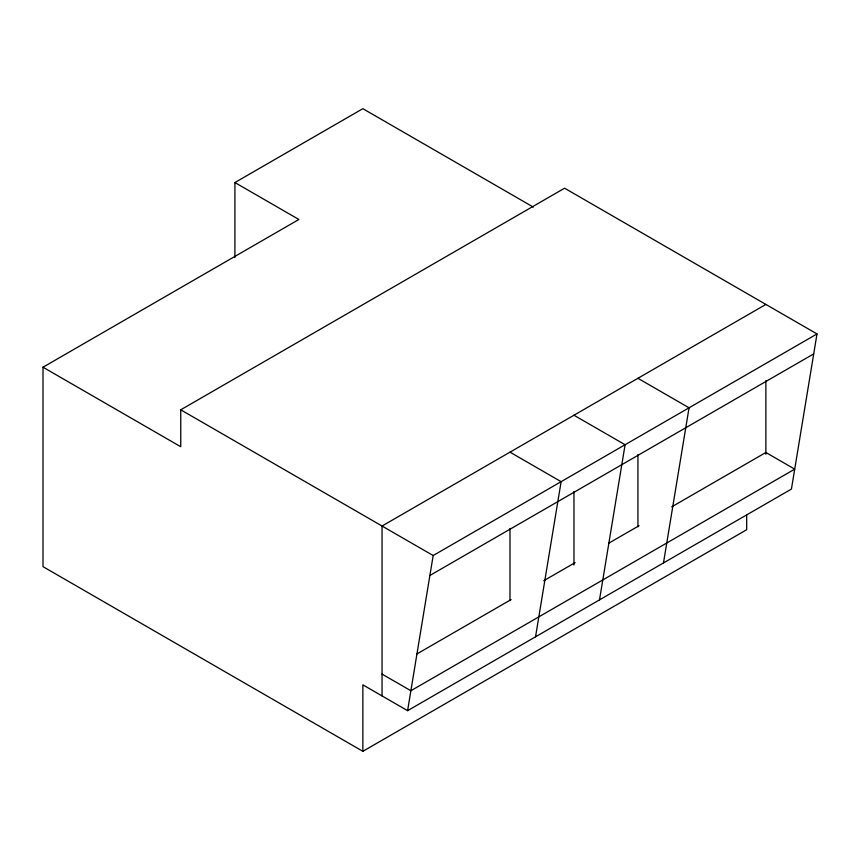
<?xml version="1.0" encoding="UTF-8"?>
<svg xmlns="http://www.w3.org/2000/svg" width="860" height="860" viewBox="0 0 860 860"><rect width="100%" height="100%" fill="white"/><g stroke="black" fill="none" stroke-linecap="round" stroke-linejoin="round"><path stroke-width="1.29" d="M362.856 751.317L362.856 684.839L407.597 710.672L433.171 555.538L817 333.938L564.579 188.2L180.75 409.812L180.75 446.738L43 367.209L43 566.654L362.856 751.317L746.684 529.717L746.684 515.097M535.543 636.808L561.118 481.675L509.991 452.156M599.506 599.871L625.091 444.738L573.964 415.229M663.479 562.934L689.053 407.812L637.937 378.292M817 333.938L791.426 489.071L407.597 710.672M234.909 257.505L234.909 182.546L362.856 108.682L533.318 207.099M43 367.209L298.882 219.483L234.909 182.546M765.873 304.429L382.044 526.03L382.044 695.923M429.882 575.48L813.711 353.879M416.939 653.944L511.152 599.549M543.724 580.747L575.125 562.612M608.858 543.144L639.098 525.686M671.66 506.884L765.873 452.489L794.715 469.141L410.887 690.741L382.044 674.089M180.75 409.812L433.171 555.538M765.873 380.679L765.873 454.252M637.937 454.542L637.937 526.782M573.964 491.479L573.964 565.052M509.991 528.405L509.991 600.645"/></g></svg>
